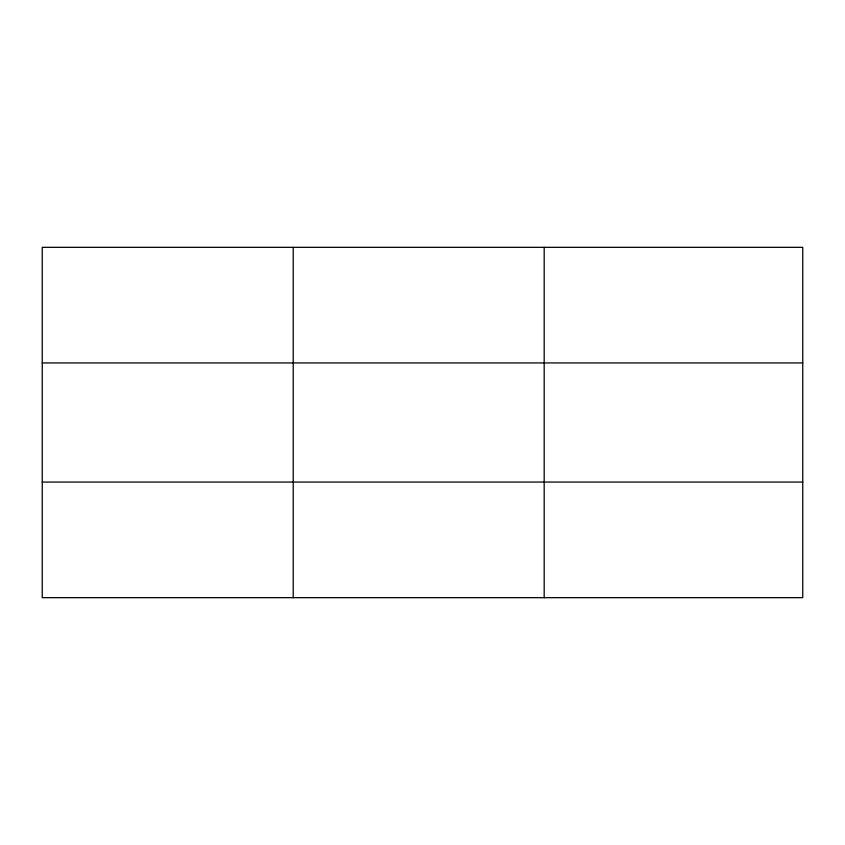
<?xml version="1.0" encoding="UTF-8"?>
<svg xmlns="http://www.w3.org/2000/svg" width="845" height="845" viewBox="0 0 845 845"><rect width="100%" height="100%" fill="white"/><g stroke="black" fill="none" stroke-linecap="round" stroke-linejoin="round"><path stroke-width="1.27" d="M293.215 247.331L293.215 597.668M544.18 247.331L544.18 597.668M802.75 482.062L802.75 597.668L42.25 597.668L42.25 247.331L802.75 247.331L802.75 482.062L42.25 482.062M42.25 362.938L802.75 362.938"/></g></svg>
